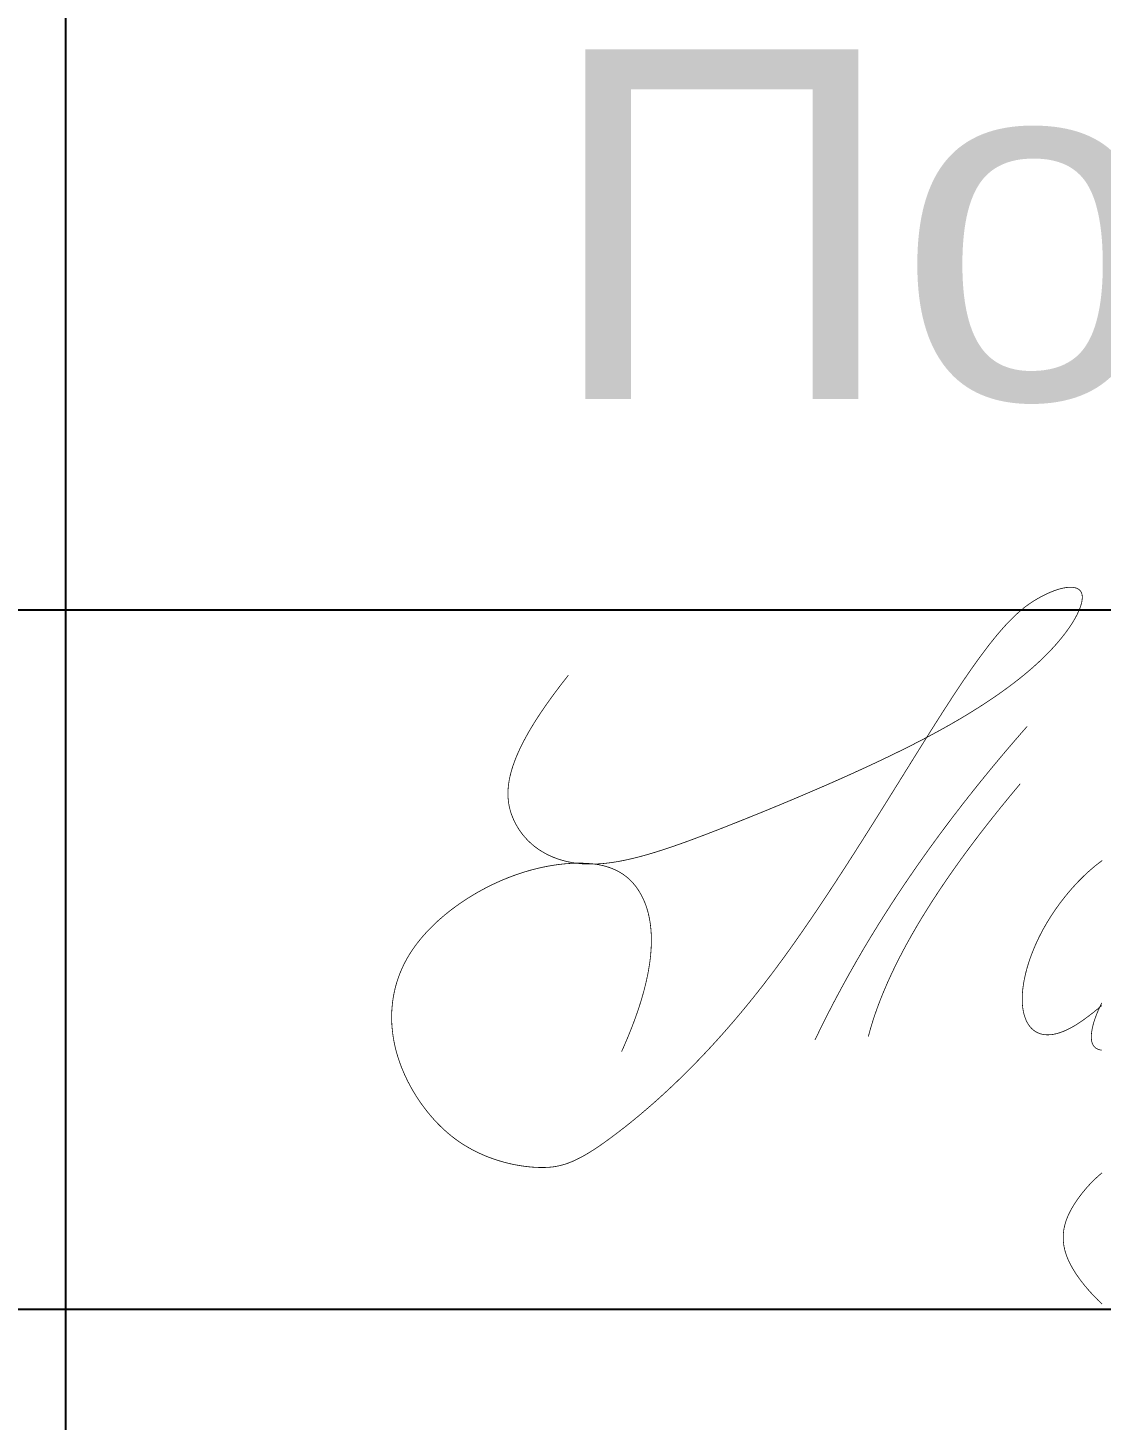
# Model space of a CAD drawing. Header units: millimetres. Extents: x -251843 to -243433, y -86292 to -80352.
# Drawn here: x -244935.9 to -244859.1, y -85999.9 to -85900.3 of the extents above; entities that cross this region are included whole.
import ezdxf

# ---------------------------------------------------------------- set-up
doc = ezdxf.new("R2010")
doc.units = ezdxf.units.MM
doc.linetypes.add('K5LT32768', pattern=[0])
doc.layers.add('Default', color=7, linetype='Continuous')
doc.layers.add('Format', color=7, linetype='Continuous')
doc.styles.add('style5', font='arial.ttf', dxfattribs={"height": 3})

msp = doc.modelspace()

# ---------------------------------------------------------------- linework, layer by layer
at = {"layer": 'Default', "color": 0, "linetype": 'K5LT32768', "const_width": 0.054}
for points in [[(-244893.43, -85973.52), (-244893.306, -85973.244), (-244893.187, -85972.971), (-244893.072, -85972.702), (-244892.961, -85972.437), (-244892.854, -85972.175), (-244892.751, -85971.917), (-244892.653, -85971.663), (-244892.558, -85971.413), (-244892.467, -85971.166), (-244892.38, -85970.922), (-244892.338, -85970.802), (-244892.296, -85970.683), (-244892.256, -85970.564), (-244892.217, -85970.446), (-244892.178, -85970.33), (-244892.141, -85970.214), (-244892.104, -85970.099), (-244892.069, -85969.984), (-244892.034, -85969.871), (-244892, -85969.758), (-244891.967, -85969.647), (-244891.935, -85969.536), (-244891.904, -85969.426), (-244891.874, -85969.317), (-244891.844, -85969.209), (-244891.816, -85969.101), (-244891.788, -85968.995), (-244891.761, -85968.889), (-244891.735, -85968.784), (-244891.71, -85968.68), (-244891.685, -85968.577), (-244891.661, -85968.474), (-244891.639, -85968.372), (-244891.617, -85968.272), (-244891.595, -85968.172), (-244891.575, -85968.072), (-244891.555, -85967.974), (-244891.537, -85967.876), (-244891.519, -85967.779), (-244891.501, -85967.683), (-244891.485, -85967.588), (-244891.469, -85967.494), (-244891.454, -85967.4), (-244891.44, -85967.307), (-244891.426, -85967.215), (-244891.413, -85967.123), (-244891.401, -85967.033), (-244891.39, -85966.943), (-244891.379, -85966.854), (-244891.369, -85966.766), (-244891.36, -85966.678), (-244891.352, -85966.591), (-244891.344, -85966.505), (-244891.337, -85966.42), (-244891.33, -85966.335), (-244891.324, -85966.251), (-244891.319, -85966.168), (-244891.315, -85966.086), (-244891.311, -85966.004), (-244891.308, -85965.923), (-244891.305, -85965.843), (-244891.303, -85965.763), (-244891.302, -85965.685), (-244891.301, -85965.607), (-244891.301, -85965.529), (-244891.301, -85965.453), (-244891.303, -85965.377), (-244891.304, -85965.301), (-244891.307, -85965.227), (-244891.309, -85965.153), (-244891.313, -85965.08), (-244891.317, -85965.007), (-244891.322, -85964.935), (-244891.327, -85964.864), (-244891.339, -85964.724), (-244891.353, -85964.586), (-244891.369, -85964.451), (-244891.387, -85964.319), (-244891.407, -85964.189), (-244891.43, -85964.062), (-244891.454, -85963.937), (-244891.48, -85963.815), (-244891.508, -85963.695), (-244891.537, -85963.577), (-244891.568, -85963.463), (-244891.601, -85963.35), (-244891.636, -85963.24), (-244891.672, -85963.132), (-244891.709, -85963.027), (-244891.748, -85962.923), (-244891.789, -85962.823), (-244891.83, -85962.724), (-244891.873, -85962.627), (-244891.918, -85962.533), (-244891.963, -85962.441), (-244892.01, -85962.351), (-244892.058, -85962.263), (-244892.107, -85962.177), (-244892.157, -85962.093), (-244892.208, -85962.012), (-244892.26, -85961.932), (-244892.313, -85961.854), (-244892.367, -85961.778), (-244892.422, -85961.705), (-244892.479, -85961.633), (-244892.536, -85961.563), (-244892.594, -85961.495), (-244892.653, -85961.428), (-244892.713, -85961.364), (-244892.774, -85961.302), (-244892.836, -85961.241), (-244892.899, -85961.182), (-244892.963, -85961.125), (-244893.028, -85961.069), (-244893.094, -85961.016), (-244893.16, -85960.964), (-244893.228, -85960.913), (-244893.296, -85960.865), (-244893.365, -85960.818), (-244893.435, -85960.773), (-244893.506, -85960.729), (-244893.578, -85960.687), (-244893.65, -85960.646), (-244893.724, -85960.607), (-244893.798, -85960.569), (-244893.873, -85960.533), (-244893.948, -85960.499), (-244894.024, -85960.466), (-244894.101, -85960.434), (-244894.179, -85960.404), (-244894.258, -85960.375), (-244894.337, -85960.348), (-244894.417, -85960.322), (-244894.497, -85960.297), (-244894.579, -85960.273), (-244894.66, -85960.251), (-244894.743, -85960.23), (-244894.826, -85960.211), (-244894.91, -85960.192), (-244894.994, -85960.175), (-244895.079, -85960.159), (-244895.165, -85960.144), (-244895.251, -85960.13), (-244895.338, -85960.118), (-244895.425, -85960.106), (-244895.513, -85960.096), (-244895.601, -85960.087), (-244895.69, -85960.079), (-244895.779, -85960.071), (-244895.869, -85960.065), (-244895.959, -85960.06), (-244896.05, -85960.056), (-244896.141, -85960.052), (-244896.233, -85960.05), (-244896.325, -85960.048), (-244896.417, -85960.048), (-244896.51, -85960.048), (-244896.603, -85960.049), (-244896.697, -85960.051), (-244896.791, -85960.054), (-244896.886, -85960.057), (-244896.98, -85960.061), (-244897.076, -85960.067), (-244897.171, -85960.072), (-244897.267, -85960.079), (-244897.363, -85960.086), (-244897.46, -85960.094), (-244897.556, -85960.103), (-244897.653, -85960.113), (-244897.751, -85960.124), (-244897.849, -85960.135), (-244897.946, -85960.147), (-244898.045, -85960.16), (-244898.143, -85960.174), (-244898.242, -85960.188), (-244898.341, -85960.203), (-244898.44, -85960.219), (-244898.54, -85960.236), (-244898.639, -85960.254), (-244898.739, -85960.272), (-244898.84, -85960.291), (-244898.94, -85960.311), (-244899.041, -85960.332), (-244899.141, -85960.353), (-244899.242, -85960.376), (-244899.343, -85960.399), (-244899.445, -85960.423), (-244899.546, -85960.447), (-244899.648, -85960.473), (-244899.75, -85960.499), (-244899.852, -85960.526), (-244899.954, -85960.554), (-244900.056, -85960.583), (-244900.158, -85960.613), (-244900.261, -85960.643), (-244900.363, -85960.674), (-244900.466, -85960.706), (-244900.568, -85960.739), (-244900.671, -85960.772), (-244900.774, -85960.806), (-244900.877, -85960.841), (-244900.98, -85960.877), (-244901.083, -85960.914), (-244901.186, -85960.952), (-244901.289, -85960.99), (-244901.392, -85961.029), (-244901.496, -85961.069), (-244901.599, -85961.11), (-244901.702, -85961.151), (-244901.805, -85961.194), (-244901.909, -85961.237), (-244902.012, -85961.281), (-244902.115, -85961.326), (-244902.218, -85961.371), (-244902.321, -85961.418), (-244902.424, -85961.465), (-244902.527, -85961.513), (-244902.63, -85961.562), (-244902.733, -85961.611), (-244902.836, -85961.662), (-244902.939, -85961.713), (-244903.041, -85961.765), (-244903.144, -85961.818), (-244903.246, -85961.872), (-244903.349, -85961.927), (-244903.451, -85961.982), (-244903.553, -85962.038), (-244903.655, -85962.095), (-244903.757, -85962.153), (-244903.858, -85962.212), (-244903.959, -85962.271), (-244904.06, -85962.331), (-244904.161, -85962.392), (-244904.262, -85962.454), (-244904.362, -85962.516), (-244904.462, -85962.58), (-244904.561, -85962.644), (-244904.66, -85962.708), (-244904.759, -85962.774), (-244904.858, -85962.84), (-244904.956, -85962.907), (-244905.053, -85962.975), (-244905.15, -85963.043), (-244905.247, -85963.112), (-244905.343, -85963.182), (-244905.438, -85963.253), (-244905.533, -85963.324), (-244905.628, -85963.396), (-244905.722, -85963.468), (-244905.815, -85963.542), (-244905.908, -85963.616), (-244906, -85963.69), (-244906.091, -85963.766), (-244906.182, -85963.842), (-244906.272, -85963.919), (-244906.361, -85963.996), (-244906.45, -85964.074), (-244906.538, -85964.152), (-244906.625, -85964.232), (-244906.711, -85964.312), (-244906.796, -85964.392), (-244906.881, -85964.473), (-244906.965, -85964.555), (-244907.048, -85964.638), (-244907.13, -85964.721), (-244907.211, -85964.804), (-244907.291, -85964.888), (-244907.371, -85964.973), (-244907.449, -85965.059), (-244907.526, -85965.145), (-244907.602, -85965.231), (-244907.678, -85965.318), (-244907.752, -85965.406), (-244907.825, -85965.494), (-244907.897, -85965.583), (-244907.968, -85965.672), (-244908.038, -85965.762), (-244908.107, -85965.853), (-244908.175, -85965.944), (-244908.241, -85966.035), (-244908.306, -85966.127), (-244908.37, -85966.22), (-244908.433, -85966.313), (-244908.495, -85966.407), (-244908.555, -85966.501), (-244908.614, -85966.595), (-244908.671, -85966.69), (-244908.728, -85966.786), (-244908.783, -85966.882), (-244908.836, -85966.978), (-244908.888, -85967.075), (-244908.939, -85967.173), (-244908.989, -85967.271), (-244909.037, -85967.369), (-244909.084, -85967.468), (-244909.129, -85967.567), (-244909.174, -85967.667), (-244909.216, -85967.767), (-244909.258, -85967.867), (-244909.298, -85967.968), (-244909.337, -85968.069), (-244909.374, -85968.171), (-244909.41, -85968.273), (-244909.445, -85968.375), (-244909.478, -85968.478), (-244909.51, -85968.581), (-244909.541, -85968.684), (-244909.57, -85968.788), (-244909.598, -85968.892), (-244909.625, -85968.996), (-244909.65, -85969.101), (-244909.674, -85969.206), (-244909.697, -85969.311), (-244909.718, -85969.417), (-244909.738, -85969.523), (-244909.756, -85969.629), (-244909.773, -85969.735), (-244909.789, -85969.842), (-244909.804, -85969.948), (-244909.817, -85970.056), (-244909.829, -85970.163), (-244909.839, -85970.27), (-244909.849, -85970.378), (-244909.856, -85970.486), (-244909.863, -85970.594), (-244909.868, -85970.703), (-244909.872, -85970.811), (-244909.874, -85970.92), (-244909.875, -85971.029), (-244909.875, -85971.138), (-244909.873, -85971.247), (-244909.87, -85971.356), (-244909.866, -85971.465), (-244909.861, -85971.575), (-244909.854, -85971.685), (-244909.845, -85971.794), (-244909.836, -85971.904), (-244909.825, -85972.014), (-244909.812, -85972.124), (-244909.799, -85972.234), (-244909.784, -85972.345), (-244909.767, -85972.455), (-244909.75, -85972.565), (-244909.731, -85972.676), (-244909.71, -85972.786), (-244909.689, -85972.896), (-244909.666, -85973.007), (-244909.641, -85973.117), (-244909.616, -85973.228), (-244909.589, -85973.338), (-244909.56, -85973.449), (-244909.531, -85973.559), (-244909.5, -85973.669), (-244909.467, -85973.78), (-244909.434, -85973.89), (-244909.399, -85974), (-244909.363, -85974.11), (-244909.325, -85974.22), (-244909.286, -85974.33), (-244909.246, -85974.44), (-244909.205, -85974.549), (-244909.163, -85974.659), (-244909.119, -85974.768), (-244909.074, -85974.876), (-244909.028, -85974.985), (-244908.981, -85975.093), (-244908.932, -85975.201), (-244908.883, -85975.309), (-244908.832, -85975.416), (-244908.781, -85975.523), (-244908.728, -85975.63), (-244908.674, -85975.736), (-244908.619, -85975.841), (-244908.563, -85975.947), (-244908.505, -85976.051), (-244908.447, -85976.156), (-244908.388, -85976.26), (-244908.328, -85976.363), (-244908.267, -85976.466), (-244908.204, -85976.568), (-244908.141, -85976.669), (-244908.077, -85976.77), (-244908.012, -85976.871), (-244907.946, -85976.97), (-244907.879, -85977.07), (-244907.811, -85977.168), (-244907.742, -85977.266), (-244907.672, -85977.363), (-244907.602, -85977.459), (-244907.53, -85977.554), (-244907.458, -85977.649), (-244907.385, -85977.743), (-244907.311, -85977.836), (-244907.236, -85977.928), (-244907.161, -85978.019), (-244907.084, -85978.11), (-244907.007, -85978.199), (-244906.929, -85978.288), (-244906.851, -85978.376), (-244906.771, -85978.462), (-244906.691, -85978.548), (-244906.611, -85978.633), (-244906.529, -85978.717), (-244906.447, -85978.799), (-244906.364, -85978.881), (-244906.281, -85978.961), (-244906.197, -85979.041), (-244906.112, -85979.119), (-244906.026, -85979.196), (-244905.94, -85979.272), (-244905.854, -85979.347), (-244905.767, -85979.421), (-244905.679, -85979.493), (-244905.591, -85979.564), (-244905.502, -85979.634), (-244905.412, -85979.703), (-244905.323, -85979.77), (-244905.232, -85979.836), (-244905.141, -85979.901), (-244905.05, -85979.965), (-244904.958, -85980.027), (-244904.866, -85980.088), (-244904.773, -85980.148), (-244904.681, -85980.206), (-244904.587, -85980.263), (-244904.494, -85980.319), (-244904.4, -85980.374), (-244904.305, -85980.428), (-244904.211, -85980.481), (-244904.116, -85980.532), (-244904.021, -85980.582), (-244903.926, -85980.631), (-244903.831, -85980.679), (-244903.735, -85980.725), (-244903.639, -85980.771), (-244903.544, -85980.815), (-244903.448, -85980.859), (-244903.352, -85980.901), (-244903.255, -85980.942), (-244903.159, -85980.982), (-244903.063, -85981.021), (-244902.967, -85981.059), (-244902.871, -85981.096), (-244902.775, -85981.131), (-244902.679, -85981.166), (-244902.583, -85981.2), (-244902.487, -85981.233), (-244902.391, -85981.264), (-244902.295, -85981.295), (-244902.2, -85981.325), (-244902.104, -85981.353), (-244902.009, -85981.381), (-244901.914, -85981.408), (-244901.82, -85981.434), (-244901.725, -85981.459), (-244901.631, -85981.483), (-244901.537, -85981.506), (-244901.444, -85981.528), (-244901.351, -85981.549), (-244901.258, -85981.569), (-244901.165, -85981.589), (-244901.073, -85981.607), (-244900.982, -85981.625), (-244900.891, -85981.642), (-244900.8, -85981.657), (-244900.71, -85981.673), (-244900.62, -85981.687), (-244900.531, -85981.7), (-244900.442, -85981.713), (-244900.354, -85981.725), (-244900.267, -85981.736), (-244900.18, -85981.746), (-244900.093, -85981.755), (-244900.008, -85981.764), (-244899.923, -85981.772), (-244899.839, -85981.779), (-244899.755, -85981.786), (-244899.672, -85981.791), (-244899.59, -85981.796), (-244899.509, -85981.801), (-244899.428, -85981.804), (-244899.349, -85981.807), (-244899.269, -85981.809), (-244899.191, -85981.811), (-244899.113, -85981.811), (-244899.036, -85981.811), (-244898.959, -85981.81), (-244898.883, -85981.807), (-244898.807, -85981.804), (-244898.732, -85981.801), (-244898.656, -85981.796), (-244898.581, -85981.79), (-244898.507, -85981.783), (-244898.432, -85981.775), (-244898.358, -85981.766), (-244898.284, -85981.756), (-244898.21, -85981.745), (-244898.135, -85981.732), (-244898.061, -85981.719), (-244897.987, -85981.704), (-244897.912, -85981.688), (-244897.838, -85981.671), (-244897.763, -85981.653), (-244897.688, -85981.633), (-244897.612, -85981.612), (-244897.537, -85981.589), (-244897.46, -85981.566), (-244897.384, -85981.54), (-244897.306, -85981.514), (-244897.229, -85981.486), (-244897.15, -85981.456), (-244897.071, -85981.425), (-244896.992, -85981.392), (-244896.911, -85981.358), (-244896.83, -85981.322), (-244896.748, -85981.285), (-244896.665, -85981.246), (-244896.581, -85981.205), (-244896.496, -85981.163), (-244896.411, -85981.119), (-244896.324, -85981.073), (-244896.236, -85981.025), (-244896.147, -85980.976), (-244896.056, -85980.925), (-244895.965, -85980.872), (-244895.872, -85980.817), (-244895.777, -85980.76), (-244895.682, -85980.701), (-244895.585, -85980.64), (-244895.486, -85980.578), (-244895.386, -85980.513), (-244895.285, -85980.446), (-244895.181, -85980.377), (-244895.076, -85980.307), (-244894.97, -85980.234), (-244894.861, -85980.159), (-244894.751, -85980.081), (-244894.639, -85980.002), (-244894.525, -85979.92), (-244894.409, -85979.836), (-244894.292, -85979.75), (-244894.172, -85979.662), (-244894.05, -85979.571), (-244893.799, -85979.383), (-244893.671, -85979.285), (-244893.541, -85979.184), (-244893.408, -85979.082), (-244893.273, -85978.977), (-244893.136, -85978.869), (-244892.998, -85978.759), (-244892.857, -85978.647), (-244892.714, -85978.531), (-244892.569, -85978.414), (-244892.423, -85978.294), (-244892.274, -85978.171), (-244892.124, -85978.046), (-244891.972, -85977.918), (-244891.818, -85977.787), (-244891.662, -85977.654), (-244891.504, -85977.518), (-244891.345, -85977.38), (-244891.184, -85977.238), (-244891.021, -85977.094), (-244890.856, -85976.948), (-244890.69, -85976.798), (-244890.523, -85976.646), (-244890.353, -85976.491), (-244890.182, -85976.333), (-244890.01, -85976.172), (-244889.836, -85976.008), (-244889.66, -85975.842), (-244889.483, -85975.673), (-244889.305, -85975.5), (-244889.125, -85975.325), (-244888.944, -85975.147), (-244888.761, -85974.966), (-244888.577, -85974.782), (-244888.392, -85974.595), (-244888.205, -85974.404), (-244888.017, -85974.211), (-244887.828, -85974.015), (-244887.638, -85973.816), (-244887.446, -85973.613), (-244887.253, -85973.408), (-244887.059, -85973.199), (-244886.864, -85972.987), (-244886.668, -85972.772), (-244886.471, -85972.554), (-244886.273, -85972.332), (-244886.073, -85972.108), (-244885.873, -85971.88), (-244885.672, -85971.648), (-244885.47, -85971.414), (-244885.266, -85971.176), (-244885.062, -85970.935), (-244884.857, -85970.691), (-244884.652, -85970.443), (-244884.445, -85970.191), (-244884.238, -85969.937), (-244884.029, -85969.679), (-244883.82, -85969.417), (-244883.611, -85969.152), (-244883.4, -85968.884), (-244883.189, -85968.612), (-244882.978, -85968.336), (-244882.765, -85968.057), (-244882.552, -85967.775), (-244882.339, -85967.489), (-244882.125, -85967.199), (-244881.91, -85966.906), (-244881.695, -85966.61), (-244881.48, -85966.311), (-244881.264, -85966.009), (-244881.048, -85965.705), (-244880.832, -85965.398), (-244880.615, -85965.088), (-244880.399, -85964.776), (-244880.182, -85964.461), (-244879.965, -85964.145), (-244879.749, -85963.827), (-244879.532, -85963.507), (-244879.315, -85963.185), (-244879.099, -85962.862), (-244878.883, -85962.537), (-244878.667, -85962.211), (-244878.451, -85961.884), (-244878.236, -85961.557), (-244878.021, -85961.228), (-244877.806, -85960.898), (-244877.592, -85960.568), (-244877.379, -85960.238), (-244877.166, -85959.907), (-244876.953, -85959.577), (-244876.531, -85958.915), (-244876.111, -85958.255), (-244875.695, -85957.596), (-244875.283, -85956.942), (-244874.875, -85956.291), (-244874.472, -85955.646), (-244874.074, -85955.007), (-244872.539, -85952.541), (-244872.171, -85951.952), (-244871.811, -85951.376), (-244871.459, -85950.815), (-244871.115, -85950.268), (-244870.779, -85949.738), (-244870.452, -85949.226), (-244870.293, -85948.977), (-244870.135, -85948.733), (-244869.98, -85948.493), (-244869.827, -85948.259), (-244869.677, -85948.029), (-244869.529, -85947.805), (-244869.384, -85947.586), (-244869.241, -85947.372), (-244869.101, -85947.163), (-244868.962, -85946.959), (-244868.826, -85946.76), (-244868.693, -85946.565), (-244868.561, -85946.375), (-244868.432, -85946.19), (-244868.305, -85946.009), (-244868.18, -85945.833), (-244868.057, -85945.661), (-244867.936, -85945.493), (-244867.817, -85945.33), (-244867.7, -85945.171), (-244867.585, -85945.016), (-244867.471, -85944.864), (-244867.36, -85944.717), (-244867.25, -85944.574), (-244867.142, -85944.435), (-244867.036, -85944.299), (-244866.932, -85944.168), (-244866.829, -85944.039), (-244866.728, -85943.915), (-244866.628, -85943.794), (-244866.53, -85943.676), (-244866.433, -85943.562), (-244866.338, -85943.451), (-244866.244, -85943.343), (-244866.152, -85943.238), (-244866.061, -85943.136), (-244865.971, -85943.038), (-244865.882, -85942.942), (-244865.795, -85942.85), (-244865.709, -85942.76), (-244865.624, -85942.672), (-244865.54, -85942.588), (-244865.458, -85942.506), (-244865.376, -85942.427), (-244865.295, -85942.35), (-244865.216, -85942.275), (-244865.137, -85942.203), (-244865.059, -85942.133), (-244864.982, -85942.066), (-244864.906, -85942), (-244864.83, -85941.937), (-244864.755, -85941.875), (-244864.681, -85941.815), (-244864.608, -85941.758), (-244864.535, -85941.702), (-244864.463, -85941.647), (-244864.392, -85941.595), (-244864.321, -85941.544), (-244864.25, -85941.494), (-244864.18, -85941.446), (-244864.11, -85941.399), (-244864.041, -85941.354), (-244863.971, -85941.31), (-244863.903, -85941.267), (-244863.834, -85941.225), (-244863.766, -85941.184), (-244863.698, -85941.144), (-244863.629, -85941.105), (-244863.562, -85941.067), (-244863.494, -85941.029), (-244863.426, -85940.993), (-244863.359, -85940.957), (-244863.291, -85940.922), (-244863.224, -85940.888), (-244863.157, -85940.855), (-244863.091, -85940.823), (-244863.024, -85940.792), (-244862.958, -85940.761), (-244862.893, -85940.732), (-244862.827, -85940.703), (-244862.763, -85940.676), (-244862.698, -85940.649), (-244862.634, -85940.623), (-244862.57, -85940.599), (-244862.507, -85940.575), (-244862.445, -85940.552), (-244862.383, -85940.53), (-244862.321, -85940.51), (-244862.26, -85940.49), (-244862.2, -85940.471), (-244862.14, -85940.453), (-244862.081, -85940.437), (-244862.023, -85940.421), (-244861.965, -85940.407), (-244861.908, -85940.393), (-244861.852, -85940.381), (-244861.796, -85940.37), (-244861.742, -85940.36), (-244861.688, -85940.35), (-244861.635, -85940.343), (-244861.583, -85940.336), (-244861.532, -85940.33), (-244861.481, -85940.326), (-244861.432, -85940.322), (-244861.384, -85940.32), (-244861.336, -85940.319), (-244861.29, -85940.32), (-244861.245, -85940.321), (-244861.2, -85940.324), (-244861.157, -85940.328), (-244861.115, -85940.333), (-244861.074, -85940.339), (-244861.034, -85940.347), (-244860.996, -85940.356), (-244860.958, -85940.366), (-244860.922, -85940.377), (-244860.887, -85940.39), (-244860.854, -85940.404), (-244860.821, -85940.419), (-244860.79, -85940.436), (-244860.761, -85940.454), (-244860.732, -85940.473), (-244860.705, -85940.494), (-244860.68, -85940.516), (-244860.656, -85940.539), (-244860.633, -85940.564), (-244860.612, -85940.59), (-244860.593, -85940.618), (-244860.575, -85940.647), (-244860.559, -85940.677), (-244860.544, -85940.709), (-244860.531, -85940.742), (-244860.519, -85940.777), (-244860.509, -85940.813), (-244860.501, -85940.851), (-244860.494, -85940.89), (-244860.489, -85940.93), (-244860.486, -85940.972), (-244860.484, -85941.015), (-244860.484, -85941.059), (-244860.485, -85941.105), (-244860.489, -85941.152), (-244860.493, -85941.2), (-244860.5, -85941.249), (-244860.508, -85941.3), (-244860.517, -85941.352), (-244860.528, -85941.405), (-244860.541, -85941.459), (-244860.555, -85941.514), (-244860.571, -85941.571), (-244860.589, -85941.628), (-244860.608, -85941.687), (-244860.628, -85941.747), (-244860.651, -85941.807), (-244860.674, -85941.869), (-244860.7, -85941.932), (-244860.727, -85941.996), (-244860.755, -85942.061), (-244860.785, -85942.126), (-244860.817, -85942.193), (-244860.85, -85942.261), (-244860.885, -85942.329), (-244860.921, -85942.399), (-244860.959, -85942.469), (-244860.999, -85942.54), (-244861.04, -85942.612), (-244861.082, -85942.685), (-244861.126, -85942.758), (-244861.172, -85942.833), (-244861.219, -85942.908), (-244861.267, -85942.983), (-244861.317, -85943.06), (-244861.369, -85943.137), (-244861.422, -85943.215), (-244861.477, -85943.294), (-244861.533, -85943.373), (-244861.591, -85943.452), (-244861.65, -85943.533), (-244861.711, -85943.614), (-244861.773, -85943.695), (-244861.837, -85943.777), (-244861.902, -85943.86), (-244861.969, -85943.943), (-244862.037, -85944.027), (-244862.107, -85944.111), (-244862.178, -85944.195), (-244862.25, -85944.28), (-244862.324, -85944.366), (-244862.4, -85944.451), (-244862.477, -85944.537), (-244862.556, -85944.624), (-244862.636, -85944.711), (-244862.717, -85944.798), (-244862.8, -85944.885), (-244862.884, -85944.973), (-244862.97, -85945.061), (-244863.057, -85945.149), (-244863.146, -85945.238), (-244863.236, -85945.326), (-244863.328, -85945.415), (-244863.421, -85945.504), (-244863.516, -85945.594), (-244863.612, -85945.683), (-244863.709, -85945.773), (-244863.809, -85945.863), (-244863.909, -85945.954), (-244864.011, -85946.044), (-244864.115, -85946.135), (-244864.22, -85946.226), (-244864.327, -85946.317), (-244864.435, -85946.409), (-244864.545, -85946.501), (-244864.657, -85946.593), (-244864.77, -85946.685), (-244864.884, -85946.777), (-244865.001, -85946.87), (-244865.118, -85946.963), (-244865.238, -85947.056), (-244865.359, -85947.149), (-244865.482, -85947.243), (-244865.606, -85947.336), (-244865.732, -85947.43), (-244865.859, -85947.525), (-244865.989, -85947.619), (-244866.12, -85947.714), (-244866.252, -85947.809), (-244866.386, -85947.904), (-244866.522, -85947.999), (-244866.66, -85948.095), (-244866.799, -85948.19), (-244866.94, -85948.286), (-244867.083, -85948.382), (-244867.227, -85948.479), (-244867.374, -85948.575), (-244867.521, -85948.672), (-244867.671, -85948.769), (-244867.822, -85948.867), (-244867.976, -85948.964), (-244868.131, -85949.062), (-244868.287, -85949.16), (-244868.446, -85949.258), (-244868.606, -85949.356), (-244868.768, -85949.454), (-244868.932, -85949.553), (-244869.098, -85949.652), (-244869.265, -85949.751), (-244869.434, -85949.85), (-244869.606, -85949.95), (-244869.779, -85950.05), (-244869.953, -85950.15), (-244870.13, -85950.25), (-244870.309, -85950.35), (-244870.489, -85950.451), (-244870.671, -85950.551), (-244870.856, -85950.652), (-244871.042, -85950.753), (-244871.23, -85950.855), (-244871.42, -85950.956), (-244871.611, -85951.058), (-244871.805, -85951.16), (-244872.001, -85951.262), (-244872.198, -85951.364), (-244872.398, -85951.466), (-244872.599, -85951.569), (-244872.802, -85951.672), (-244873.006, -85951.775), (-244873.212, -85951.877), (-244873.42, -85951.98), (-244873.839, -85952.186), (-244874.264, -85952.393), (-244874.694, -85952.599), (-244875.129, -85952.805), (-244875.568, -85953.011), (-244876.01, -85953.216), (-244876.456, -85953.42), (-244876.904, -85953.624), (-244877.355, -85953.828), (-244877.807, -85954.03), (-244878.261, -85954.231), (-244878.716, -85954.431), (-244879.171, -85954.629), (-244879.626, -85954.826), (-244880.081, -85955.021), (-244880.535, -85955.215), (-244880.988, -85955.406), (-244881.439, -85955.596), (-244881.887, -85955.783), (-244882.333, -85955.968), (-244882.776, -85956.151), (-244883.216, -85956.331), (-244883.651, -85956.508), (-244884.081, -85956.682), (-244884.507, -85956.854), (-244884.928, -85957.022), (-244885.342, -85957.187), (-244885.75, -85957.349), (-244886.152, -85957.507), (-244886.547, -85957.662), (-244886.935, -85957.812), (-244887.317, -85957.959), (-244887.692, -85958.102), (-244888.061, -85958.241), (-244888.425, -85958.376), (-244888.781, -85958.507), (-244889.132, -85958.633), (-244889.478, -85958.755), (-244889.648, -85958.814), (-244889.817, -85958.872), (-244889.984, -85958.929), (-244890.151, -85958.985), (-244890.315, -85959.04), (-244890.479, -85959.093), (-244890.641, -85959.145), (-244890.801, -85959.196), (-244890.96, -85959.246), (-244891.118, -85959.294), (-244891.275, -85959.342), (-244891.43, -85959.388), (-244891.584, -85959.432), (-244891.737, -85959.476), (-244891.889, -85959.518), (-244892.039, -85959.559), (-244892.188, -85959.598), (-244892.335, -85959.636), (-244892.482, -85959.673), (-244892.627, -85959.708), (-244892.771, -85959.742), (-244892.914, -85959.775), (-244893.056, -85959.806), (-244893.196, -85959.836), (-244893.336, -85959.864), (-244893.474, -85959.891), (-244893.611, -85959.917), (-244893.747, -85959.941), (-244893.882, -85959.963), (-244894.016, -85959.984), (-244894.149, -85960.004), (-244894.28, -85960.022), (-244894.411, -85960.038), (-244894.541, -85960.053), (-244894.669, -85960.066), (-244894.797, -85960.078), (-244894.923, -85960.088), (-244895.049, -85960.097), (-244895.173, -85960.104), (-244895.297, -85960.109), (-244895.42, -85960.113), (-244895.541, -85960.115), (-244895.662, -85960.115), (-244895.782, -85960.114), (-244895.901, -85960.111), (-244896.019, -85960.107), (-244896.136, -85960.1), (-244896.252, -85960.093), (-244896.368, -85960.083), (-244896.482, -85960.072), (-244896.595, -85960.059), (-244896.708, -85960.045), (-244896.819, -85960.029), (-244896.929, -85960.011), (-244897.039, -85959.992), (-244897.147, -85959.971), (-244897.254, -85959.949), (-244897.361, -85959.925), (-244897.466, -85959.899), (-244897.57, -85959.872), (-244897.673, -85959.844), (-244897.775, -85959.814), (-244897.876, -85959.782), (-244897.976, -85959.749), (-244898.075, -85959.715), (-244898.173, -85959.679), (-244898.269, -85959.641), (-244898.365, -85959.603), (-244898.459, -85959.562), (-244898.552, -85959.52), (-244898.644, -85959.477), (-244898.735, -85959.433), (-244898.824, -85959.387), (-244898.913, -85959.339), (-244899, -85959.29), (-244899.086, -85959.24), (-244899.171, -85959.188), (-244899.254, -85959.135), (-244899.337, -85959.081), (-244899.418, -85959.026), (-244899.498, -85958.969), (-244899.576, -85958.91), (-244899.653, -85958.851), (-244899.729, -85958.79), (-244899.804, -85958.728), (-244899.877, -85958.664), (-244899.949, -85958.599), (-244900.02, -85958.533), (-244900.089, -85958.466), (-244900.158, -85958.397), (-244900.224, -85958.328), (-244900.289, -85958.257), (-244900.353, -85958.184), (-244900.416, -85958.111), (-244900.477, -85958.036), (-244900.537, -85957.961), (-244900.595, -85957.884), (-244900.652, -85957.806), (-244900.707, -85957.726), (-244900.761, -85957.646), (-244900.814, -85957.564), (-244900.865, -85957.482), (-244900.914, -85957.398), (-244900.962, -85957.313), (-244901.009, -85957.227), (-244901.054, -85957.14), (-244901.097, -85957.051), (-244901.139, -85956.962), (-244901.18, -85956.872), (-244901.219, -85956.78), (-244901.256, -85956.688), (-244901.291, -85956.594), (-244901.325, -85956.499), (-244901.356, -85956.402), (-244901.386, -85956.304), (-244901.4, -85956.255), (-244901.414, -85956.205), (-244901.426, -85956.155), (-244901.439, -85956.104), (-244901.451, -85956.053), (-244901.462, -85956.002), (-244901.473, -85955.95), (-244901.483, -85955.898), (-244901.492, -85955.845), (-244901.501, -85955.792), (-244901.51, -85955.739), (-244901.517, -85955.685), (-244901.524, -85955.63), (-244901.531, -85955.576), (-244901.536, -85955.52), (-244901.541, -85955.465), (-244901.546, -85955.408), (-244901.549, -85955.352), (-244901.552, -85955.295), (-244901.555, -85955.237), (-244901.556, -85955.179), (-244901.557, -85955.12), (-244901.557, -85955.061), (-244901.557, -85955.001), (-244901.555, -85954.941), (-244901.553, -85954.88), (-244901.55, -85954.819), (-244901.547, -85954.757), (-244901.542, -85954.694), (-244901.537, -85954.631), (-244901.531, -85954.568), (-244901.524, -85954.504), (-244901.516, -85954.439), (-244901.507, -85954.374), (-244901.498, -85954.308), (-244901.488, -85954.241), (-244901.477, -85954.174), (-244901.464, -85954.106), (-244901.452, -85954.038), (-244901.438, -85953.969), (-244901.423, -85953.899), (-244901.407, -85953.829), (-244901.391, -85953.758), (-244901.373, -85953.686), (-244901.355, -85953.614), (-244901.335, -85953.541), (-244901.315, -85953.467), (-244901.293, -85953.393), (-244901.271, -85953.318), (-244901.248, -85953.242), (-244901.223, -85953.166), (-244901.198, -85953.089), (-244901.172, -85953.011), (-244901.144, -85952.932), (-244901.116, -85952.853), (-244901.086, -85952.773), (-244901.056, -85952.692), (-244901.024, -85952.61), (-244900.991, -85952.528), (-244900.957, -85952.445), (-244900.922, -85952.361), (-244900.886, -85952.276), (-244900.849, -85952.19), (-244900.811, -85952.104), (-244900.771, -85952.017), (-244900.731, -85951.929), (-244900.689, -85951.84), (-244900.646, -85951.751), (-244900.602, -85951.66), (-244900.557, -85951.569), (-244900.51, -85951.477), (-244900.462, -85951.384), (-244900.413, -85951.29), (-244900.363, -85951.196), (-244900.312, -85951.1), (-244900.259, -85951.004), (-244900.205, -85950.906), (-244900.15, -85950.808), (-244900.094, -85950.709), (-244900.036, -85950.609), (-244899.977, -85950.508), (-244899.917, -85950.406), (-244899.855, -85950.303), (-244899.792, -85950.199), (-244899.728, -85950.095), (-244899.662, -85949.989), (-244899.595, -85949.882), (-244899.527, -85949.775), (-244899.457, -85949.666), (-244899.386, -85949.557), (-244899.313, -85949.446), (-244899.239, -85949.335), (-244899.164, -85949.222), (-244899.087, -85949.109), (-244899.009, -85948.994), (-244898.929, -85948.878), (-244898.848, -85948.762), (-244898.766, -85948.644), (-244898.596, -85948.406), (-244898.42, -85948.163), (-244898.239, -85947.916), (-244898.051, -85947.665), (-244897.857, -85947.409), (-244897.657, -85947.149), (-244897.451, -85946.884), (-244897.238, -85946.615)], [(-244864.427, -85950.27), (-244864.732, -85950.617), (-244865.034, -85950.965), (-244865.334, -85951.312), (-244865.633, -85951.66), (-244865.929, -85952.007), (-244866.222, -85952.355), (-244866.514, -85952.703), (-244866.804, -85953.05), (-244867.091, -85953.398), (-244867.377, -85953.747), (-244867.66, -85954.095), (-244867.941, -85954.443), (-244868.22, -85954.791), (-244868.496, -85955.14), (-244868.771, -85955.488), (-244869.043, -85955.837), (-244869.314, -85956.186), (-244869.582, -85956.535), (-244869.848, -85956.884), (-244870.112, -85957.233), (-244870.373, -85957.582), (-244870.633, -85957.931), (-244870.89, -85958.28), (-244871.146, -85958.63), (-244871.399, -85958.979), (-244871.65, -85959.329), (-244871.898, -85959.679), (-244872.145, -85960.029), (-244872.39, -85960.379), (-244872.632, -85960.729), (-244872.872, -85961.079), (-244873.11, -85961.429), (-244873.346, -85961.779), (-244873.58, -85962.13), (-244873.812, -85962.48), (-244874.041, -85962.831), (-244874.269, -85963.181), (-244874.494, -85963.532), (-244874.717, -85963.883), (-244874.938, -85964.234), (-244875.157, -85964.585), (-244875.374, -85964.937), (-244875.588, -85965.288), (-244875.801, -85965.639), (-244876.011, -85965.991), (-244876.219, -85966.342), (-244876.425, -85966.694), (-244876.629, -85967.046), (-244876.83, -85967.398), (-244877.03, -85967.75), (-244877.227, -85968.102), (-244877.422, -85968.454), (-244877.615, -85968.806), (-244877.806, -85969.159), (-244877.995, -85969.511), (-244878.182, -85969.864), (-244878.366, -85970.216), (-244878.549, -85970.569), (-244878.729, -85970.922), (-244878.907, -85971.275), (-244879.083, -85971.628), (-244879.257, -85971.981), (-244879.428, -85972.334), (-244879.598, -85972.688)], [(-244864.916, -85954.368), (-244865.193, -85954.698), (-244865.467, -85955.027), (-244865.737, -85955.354), (-244866.004, -85955.68), (-244866.268, -85956.004), (-244866.528, -85956.327), (-244866.785, -85956.648), (-244867.038, -85956.968), (-244867.288, -85957.286), (-244867.534, -85957.602), (-244867.778, -85957.917), (-244868.017, -85958.231), (-244868.254, -85958.543), (-244868.486, -85958.854), (-244868.716, -85959.163), (-244868.942, -85959.47), (-244869.165, -85959.776), (-244869.384, -85960.081), (-244869.6, -85960.384), (-244869.812, -85960.686), (-244870.021, -85960.985), (-244870.227, -85961.284), (-244870.429, -85961.581), (-244870.628, -85961.876), (-244870.823, -85962.17), (-244871.016, -85962.463), (-244871.204, -85962.754), (-244871.389, -85963.043), (-244871.571, -85963.331), (-244871.749, -85963.617), (-244871.924, -85963.902), (-244872.096, -85964.185), (-244872.264, -85964.467), (-244872.429, -85964.747), (-244872.59, -85965.026), (-244872.748, -85965.304), (-244872.903, -85965.579), (-244873.054, -85965.853), (-244873.202, -85966.126), (-244873.346, -85966.397), (-244873.487, -85966.667), (-244873.624, -85966.935), (-244873.758, -85967.202), (-244873.889, -85967.467), (-244873.953, -85967.599), (-244874.016, -85967.731), (-244874.079, -85967.862), (-244874.14, -85967.993), (-244874.201, -85968.123), (-244874.261, -85968.253), (-244874.32, -85968.383), (-244874.378, -85968.513), (-244874.435, -85968.642), (-244874.491, -85968.77), (-244874.547, -85968.898), (-244874.601, -85969.026), (-244874.655, -85969.154), (-244874.708, -85969.281), (-244874.76, -85969.407), (-244874.812, -85969.534), (-244874.862, -85969.66), (-244874.912, -85969.785), (-244874.96, -85969.91), (-244875.008, -85970.035), (-244875.055, -85970.16), (-244875.101, -85970.284), (-244875.147, -85970.407), (-244875.191, -85970.531), (-244875.235, -85970.654), (-244875.278, -85970.776), (-244875.32, -85970.898), (-244875.361, -85971.02), (-244875.401, -85971.142), (-244875.44, -85971.263), (-244875.479, -85971.383), (-244875.516, -85971.503), (-244875.553, -85971.623), (-244875.589, -85971.743), (-244875.624, -85971.862), (-244875.658, -85971.981), (-244875.692, -85972.099), (-244875.724, -85972.217), (-244875.756, -85972.335), (-244875.787, -85972.452)], [(-244859.058, -85959.86), (-244859.138, -85959.918), (-244859.218, -85959.978), (-244859.298, -85960.038), (-244859.378, -85960.1), (-244859.458, -85960.163), (-244859.538, -85960.227), (-244859.618, -85960.292), (-244859.698, -85960.359), (-244859.778, -85960.426), (-244859.857, -85960.495), (-244859.937, -85960.565), (-244860.017, -85960.635), (-244860.096, -85960.707), (-244860.175, -85960.78), (-244860.254, -85960.854), (-244860.333, -85960.929), (-244860.412, -85961.004), (-244860.49, -85961.081), (-244860.568, -85961.159), (-244860.646, -85961.238), (-244860.724, -85961.317), (-244860.801, -85961.397), (-244860.878, -85961.479), (-244860.955, -85961.561), (-244861.031, -85961.644), (-244861.107, -85961.727), (-244861.183, -85961.812), (-244861.258, -85961.897), (-244861.333, -85961.983), (-244861.408, -85962.07), (-244861.482, -85962.158), (-244861.555, -85962.246), (-244861.628, -85962.335), (-244861.701, -85962.424), (-244861.773, -85962.514), (-244861.844, -85962.605), (-244861.915, -85962.697), (-244861.986, -85962.789), (-244862.055, -85962.881), (-244862.125, -85962.974), (-244862.193, -85963.068), (-244862.261, -85963.162), (-244862.329, -85963.257), (-244862.395, -85963.352), (-244862.461, -85963.448), (-244862.527, -85963.544), (-244862.591, -85963.64), (-244862.655, -85963.737), (-244862.719, -85963.834), (-244862.781, -85963.932), (-244862.843, -85964.03), (-244862.903, -85964.128), (-244862.964, -85964.227), (-244863.023, -85964.326), (-244863.081, -85964.425), (-244863.139, -85964.524), (-244863.195, -85964.624), (-244863.251, -85964.724), (-244863.306, -85964.824), (-244863.36, -85964.924), (-244863.413, -85965.024), (-244863.465, -85965.125), (-244863.516, -85965.225), (-244863.567, -85965.326), (-244863.616, -85965.427), (-244863.664, -85965.528), (-244863.712, -85965.628), (-244863.758, -85965.729), (-244863.804, -85965.83), (-244863.848, -85965.931), (-244863.892, -85966.032), (-244863.934, -85966.132), (-244863.976, -85966.233), (-244864.016, -85966.333), (-244864.056, -85966.433), (-244864.095, -85966.533), (-244864.132, -85966.633), (-244864.169, -85966.733), (-244864.204, -85966.832), (-244864.239, -85966.932), (-244864.272, -85967.03), (-244864.305, -85967.129), (-244864.336, -85967.227), (-244864.367, -85967.325), (-244864.396, -85967.423), (-244864.425, -85967.52), (-244864.452, -85967.617), (-244864.478, -85967.713), (-244864.503, -85967.809), (-244864.528, -85967.905), (-244864.551, -85968), (-244864.573, -85968.094), (-244864.593, -85968.188), (-244864.613, -85968.282), (-244864.632, -85968.375), (-244864.65, -85968.467), (-244864.666, -85968.559), (-244864.682, -85968.65), (-244864.696, -85968.74), (-244864.709, -85968.83), (-244864.721, -85968.919), (-244864.732, -85969.008), (-244864.742, -85969.095), (-244864.751, -85969.182), (-244864.758, -85969.268), (-244864.765, -85969.354), (-244864.77, -85969.438), (-244864.774, -85969.522), (-244864.777, -85969.606), (-244864.778, -85969.688), (-244864.779, -85969.77), (-244864.778, -85969.85), (-244864.777, -85969.93), (-244864.774, -85970.009), (-244864.769, -85970.087), (-244864.764, -85970.165), (-244864.757, -85970.241), (-244864.749, -85970.316), (-244864.74, -85970.391), (-244864.73, -85970.464), (-244864.718, -85970.537), (-244864.706, -85970.608), (-244864.692, -85970.678), (-244864.676, -85970.748), (-244864.66, -85970.816), (-244864.642, -85970.883), (-244864.623, -85970.949), (-244864.603, -85971.014), (-244864.581, -85971.077), (-244864.559, -85971.14), (-244864.535, -85971.201), (-244864.509, -85971.261), (-244864.483, -85971.319), (-244864.455, -85971.376), (-244864.426, -85971.432), (-244864.395, -85971.486), (-244864.364, -85971.539), (-244864.331, -85971.591), (-244864.297, -85971.641), (-244864.261, -85971.689), (-244864.224, -85971.736), (-244864.186, -85971.781), (-244864.147, -85971.825), (-244864.107, -85971.867), (-244864.065, -85971.907), (-244864.022, -85971.946), (-244863.977, -85971.983), (-244863.931, -85972.018), (-244863.884, -85972.052), (-244863.836, -85972.084), (-244863.786, -85972.113), (-244863.736, -85972.141), (-244863.683, -85972.167), (-244863.63, -85972.192), (-244863.575, -85972.214), (-244863.519, -85972.234), (-244863.461, -85972.252), (-244863.403, -85972.268), (-244863.343, -85972.283), (-244863.281, -85972.295), (-244863.219, -85972.305), (-244863.155, -85972.312), (-244863.089, -85972.318), (-244863.023, -85972.321), (-244862.955, -85972.322), (-244862.886, -85972.321), (-244862.815, -85972.318), (-244862.743, -85972.312), (-244862.67, -85972.304), (-244862.595, -85972.293), (-244862.519, -85972.28), (-244862.442, -85972.265), (-244862.364, -85972.247), (-244862.284, -85972.227), (-244862.202, -85972.204), (-244862.12, -85972.179), (-244862.036, -85972.151), (-244861.951, -85972.12), (-244861.864, -85972.087), (-244861.776, -85972.051), (-244861.687, -85972.013), (-244861.596, -85971.971), (-244861.504, -85971.927), (-244861.411, -85971.88), (-244861.316, -85971.831), (-244861.22, -85971.778), (-244861.123, -85971.723), (-244861.024, -85971.665), (-244860.924, -85971.604), (-244860.822, -85971.54), (-244860.72, -85971.473), (-244860.616, -85971.404), (-244860.511, -85971.333), (-244860.405, -85971.259), (-244860.299, -85971.183), (-244860.191, -85971.104), (-244860.083, -85971.023), (-244859.973, -85970.941), (-244859.863, -85970.856), (-244859.752, -85970.769), (-244859.641, -85970.681), (-244859.529, -85970.591), (-244859.417, -85970.499), (-244859.304, -85970.405), (-244859.19, -85970.31), (-244859.077, -85970.214)], [(-244859.085, -85970.044), (-244859.124, -85970.119), (-244859.162, -85970.193), (-244859.199, -85970.268), (-244859.234, -85970.342), (-244859.269, -85970.415), (-244859.303, -85970.489), (-244859.336, -85970.561), (-244859.368, -85970.634), (-244859.398, -85970.706), (-244859.428, -85970.778), (-244859.457, -85970.849), (-244859.484, -85970.919), (-244859.511, -85970.99), (-244859.537, -85971.059), (-244859.561, -85971.128), (-244859.585, -85971.196), (-244859.608, -85971.264), (-244859.629, -85971.331), (-244859.65, -85971.397), (-244859.669, -85971.463), (-244859.687, -85971.528), (-244859.705, -85971.592), (-244859.721, -85971.655), (-244859.736, -85971.718), (-244859.75, -85971.78), (-244859.763, -85971.84), (-244859.775, -85971.9), (-244859.786, -85971.959), (-244859.796, -85972.018), (-244859.805, -85972.075), (-244859.813, -85972.131), (-244859.819, -85972.186), (-244859.825, -85972.24), (-244859.829, -85972.293), (-244859.833, -85972.345), (-244859.835, -85972.396), (-244859.836, -85972.446), (-244859.836, -85972.495), (-244859.835, -85972.542), (-244859.833, -85972.588), (-244859.829, -85972.633), (-244859.825, -85972.677), (-244859.819, -85972.719), (-244859.813, -85972.761), (-244859.805, -85972.8), (-244859.796, -85972.839), (-244859.786, -85972.876), (-244859.775, -85972.912), (-244859.762, -85972.947), (-244859.749, -85972.98), (-244859.734, -85973.012), (-244859.718, -85973.043), (-244859.701, -85973.073), (-244859.683, -85973.101), (-244859.663, -85973.128), (-244859.642, -85973.154), (-244859.62, -85973.179), (-244859.597, -85973.202), (-244859.573, -85973.225), (-244859.547, -85973.246), (-244859.52, -85973.266), (-244859.492, -85973.285), (-244859.463, -85973.303), (-244859.432, -85973.319), (-244859.4, -85973.335), (-244859.366, -85973.349), (-244859.332, -85973.363), (-244859.296, -85973.375), (-244859.259, -85973.386), (-244859.22, -85973.396), (-244859.18, -85973.406), (-244859.139, -85973.414), (-244859.096, -85973.421)], [(-244859.063, -85991.578), (-244859.144, -85991.501), (-244859.225, -85991.424), (-244859.305, -85991.346), (-244859.385, -85991.267), (-244859.464, -85991.187), (-244859.542, -85991.108), (-244859.62, -85991.027), (-244859.697, -85990.946), (-244859.773, -85990.865), (-244859.848, -85990.783), (-244859.923, -85990.701), (-244859.996, -85990.618), (-244860.069, -85990.535), (-244860.14, -85990.452), (-244860.211, -85990.369), (-244860.281, -85990.285), (-244860.349, -85990.201), (-244860.416, -85990.117), (-244860.483, -85990.033), (-244860.548, -85989.948), (-244860.611, -85989.864), (-244860.674, -85989.78), (-244860.735, -85989.695), (-244860.795, -85989.611), (-244860.853, -85989.527), (-244860.91, -85989.442), (-244860.966, -85989.358), (-244861.02, -85989.275), (-244861.073, -85989.191), (-244861.124, -85989.107), (-244861.173, -85989.024), (-244861.221, -85988.941), (-244861.267, -85988.859), (-244861.311, -85988.776), (-244861.354, -85988.695), (-244861.395, -85988.613), (-244861.434, -85988.532), (-244861.471, -85988.452), (-244861.506, -85988.372), (-244861.539, -85988.292), (-244861.571, -85988.213), (-244861.601, -85988.135), (-244861.629, -85988.057), (-244861.655, -85987.98), (-244861.679, -85987.903), (-244861.702, -85987.826), (-244861.723, -85987.75), (-244861.742, -85987.675), (-244861.759, -85987.6), (-244861.775, -85987.525), (-244861.789, -85987.451), (-244861.802, -85987.377), (-244861.813, -85987.304), (-244861.822, -85987.231), (-244861.83, -85987.159), (-244861.837, -85987.087), (-244861.841, -85987.016), (-244861.845, -85986.945), (-244861.847, -85986.874), (-244861.847, -85986.804), (-244861.846, -85986.734), (-244861.844, -85986.664), (-244861.84, -85986.595), (-244861.835, -85986.527), (-244861.829, -85986.458), (-244861.821, -85986.39), (-244861.813, -85986.323), (-244861.802, -85986.256), (-244861.791, -85986.189), (-244861.778, -85986.122), (-244861.764, -85986.056), (-244861.749, -85985.99), (-244861.733, -85985.925), (-244861.716, -85985.86), (-244861.698, -85985.795), (-244861.678, -85985.73), (-244861.658, -85985.666), (-244861.636, -85985.602), (-244861.613, -85985.539), (-244861.59, -85985.475), (-244861.565, -85985.412), (-244861.54, -85985.35), (-244861.513, -85985.287), (-244861.486, -85985.225), (-244861.458, -85985.163), (-244861.429, -85985.102), (-244861.399, -85985.04), (-244861.368, -85984.979), (-244861.336, -85984.918), (-244861.304, -85984.858), (-244861.271, -85984.797), (-244861.237, -85984.737), (-244861.203, -85984.677), (-244861.168, -85984.618), (-244861.132, -85984.558), (-244861.095, -85984.499), (-244861.058, -85984.44), (-244861.02, -85984.381), (-244860.943, -85984.264), (-244860.864, -85984.147), (-244860.782, -85984.032), (-244860.699, -85983.917), (-244860.614, -85983.802), (-244860.526, -85983.689), (-244860.437, -85983.576), (-244860.345, -85983.464), (-244860.251, -85983.353), (-244860.156, -85983.242), (-244860.057, -85983.133), (-244859.957, -85983.024), (-244859.854, -85982.916), (-244859.749, -85982.809), (-244859.642, -85982.703), (-244859.532, -85982.597), (-244859.42, -85982.493), (-244859.305, -85982.39), (-244859.188, -85982.287), (-244859.069, -85982.186)]]:
    msp.add_lwpolyline(points, dxfattribs=at)
at = {"layer": 'Format', "color": 0}
for p, q in [((-244933.205, -85691.937), (-244933.205, -86241.937)), ((-245333.205, -85941.937), (-244683.205, -85941.937)), ((-245333.205, -85991.937), (-244683.205, -85991.937))]:
    msp.add_line(p, q, dxfattribs=at)

# ---------------------------------------------------------------- texts
at = {"layer": 'Format', "color": 0, "style": 'style5'}
msp.add_text('Подп.', height=25, dxfattribs=at).set_placement((-244898.848, -85926.86))

doc.saveas('drawing.dxf')
